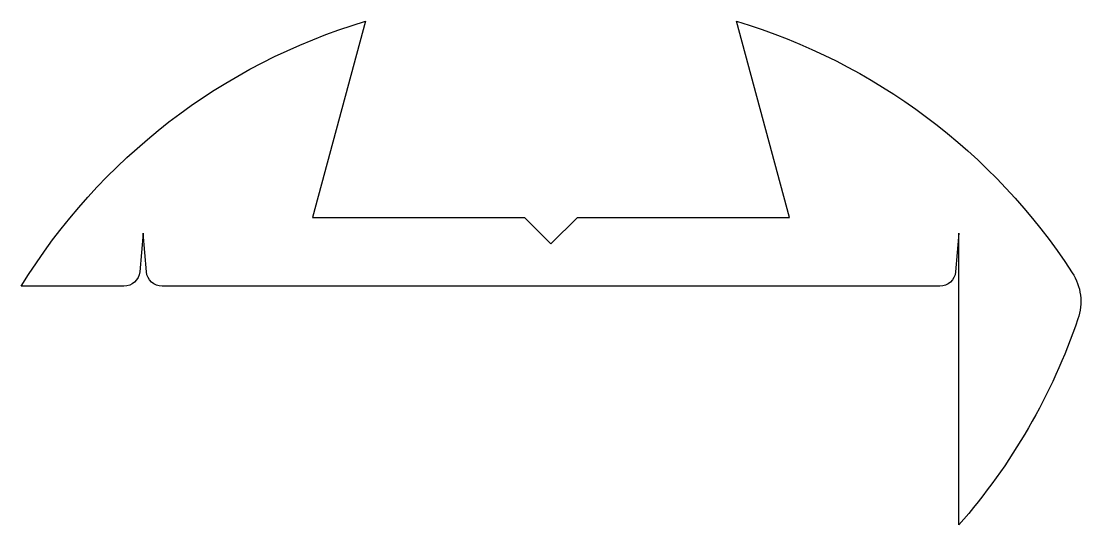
# Model space of a CAD drawing. Extents: x -638.3 to -618.3, y 85.5 to 95.
import ezdxf

# ---------------------------------------------------------------- set-up
doc = ezdxf.new("R2010")
doc.units = 0
doc.layers.add('ANA', color=220, linetype='CONTINUOUS')

msp = doc.modelspace()

# ---------------------------------------------------------------- linework, layer by layer
at = {"layer": 'ANA', "color": 0}
msp.add_lwpolyline([(-620.633, 90.304, -0.388879), (-620.932, 90.03), (-628.27, 90.03), (-635.608, 90.03, -0.388879), (-635.906, 90.304), (-635.97, 91.03), (-636.033, 90.304, -0.388879), (-636.332, 90.03), (-638.27, 90.03, -0.184332), (-631.77, 95.03), (-632.77, 91.33), (-628.77, 91.33), (-628.27, 90.83), (-627.77, 91.33), (-623.77, 91.33), (-624.77, 95.03, -0.177532), (-618.432, 90.286, -0.231668), (-618.325, 89.414, -0.09845), (-620.57, 85.53), (-620.57, 91.03)], format="xyb", close=True, dxfattribs=at)

doc.saveas('drawing.dxf')
